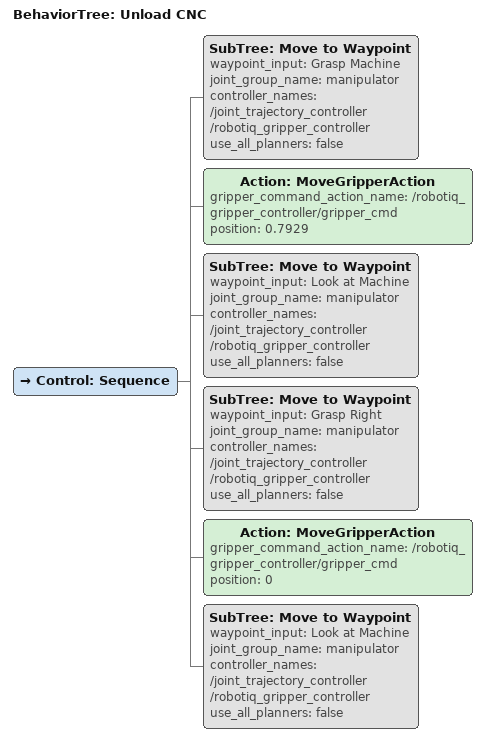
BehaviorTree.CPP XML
<?xml version='1.0' encoding='UTF-8'?>
<root BTCPP_format="4" main_tree_to_execute="Unload CNC">
  <BehaviorTree ID="Unload CNC">
    <Control ID="Sequence">
      <!--ASSUMPTION: Gripper is open-->
      <SubTree ID="Move to Waypoint" waypoint_input="Grasp Machine" joint_group_name="manipulator" controller_names="/joint_trajectory_controller /robotiq_gripper_controller" use_all_planners="false"/>
      <Action ID="MoveGripperAction" gripper_command_action_name="/robotiq_gripper_controller/gripper_cmd" position="0.7929"/>
      <SubTree ID="Move to Waypoint" waypoint_input="Look at Machine" joint_group_name="manipulator" controller_names="/joint_trajectory_controller /robotiq_gripper_controller" use_all_planners="false"/>
      <SubTree ID="Move to Waypoint" waypoint_input="Grasp Right" joint_group_name="manipulator" controller_names="/joint_trajectory_controller /robotiq_gripper_controller" use_all_planners="false"/>
      <Action ID="MoveGripperAction" gripper_command_action_name="/robotiq_gripper_controller/gripper_cmd" position="0"/>
      <SubTree ID="Move to Waypoint" waypoint_input="Look at Machine" joint_group_name="manipulator" controller_names="/joint_trajectory_controller /robotiq_gripper_controller" use_all_planners="false"/>
    </Control>
  </BehaviorTree>
</root>
